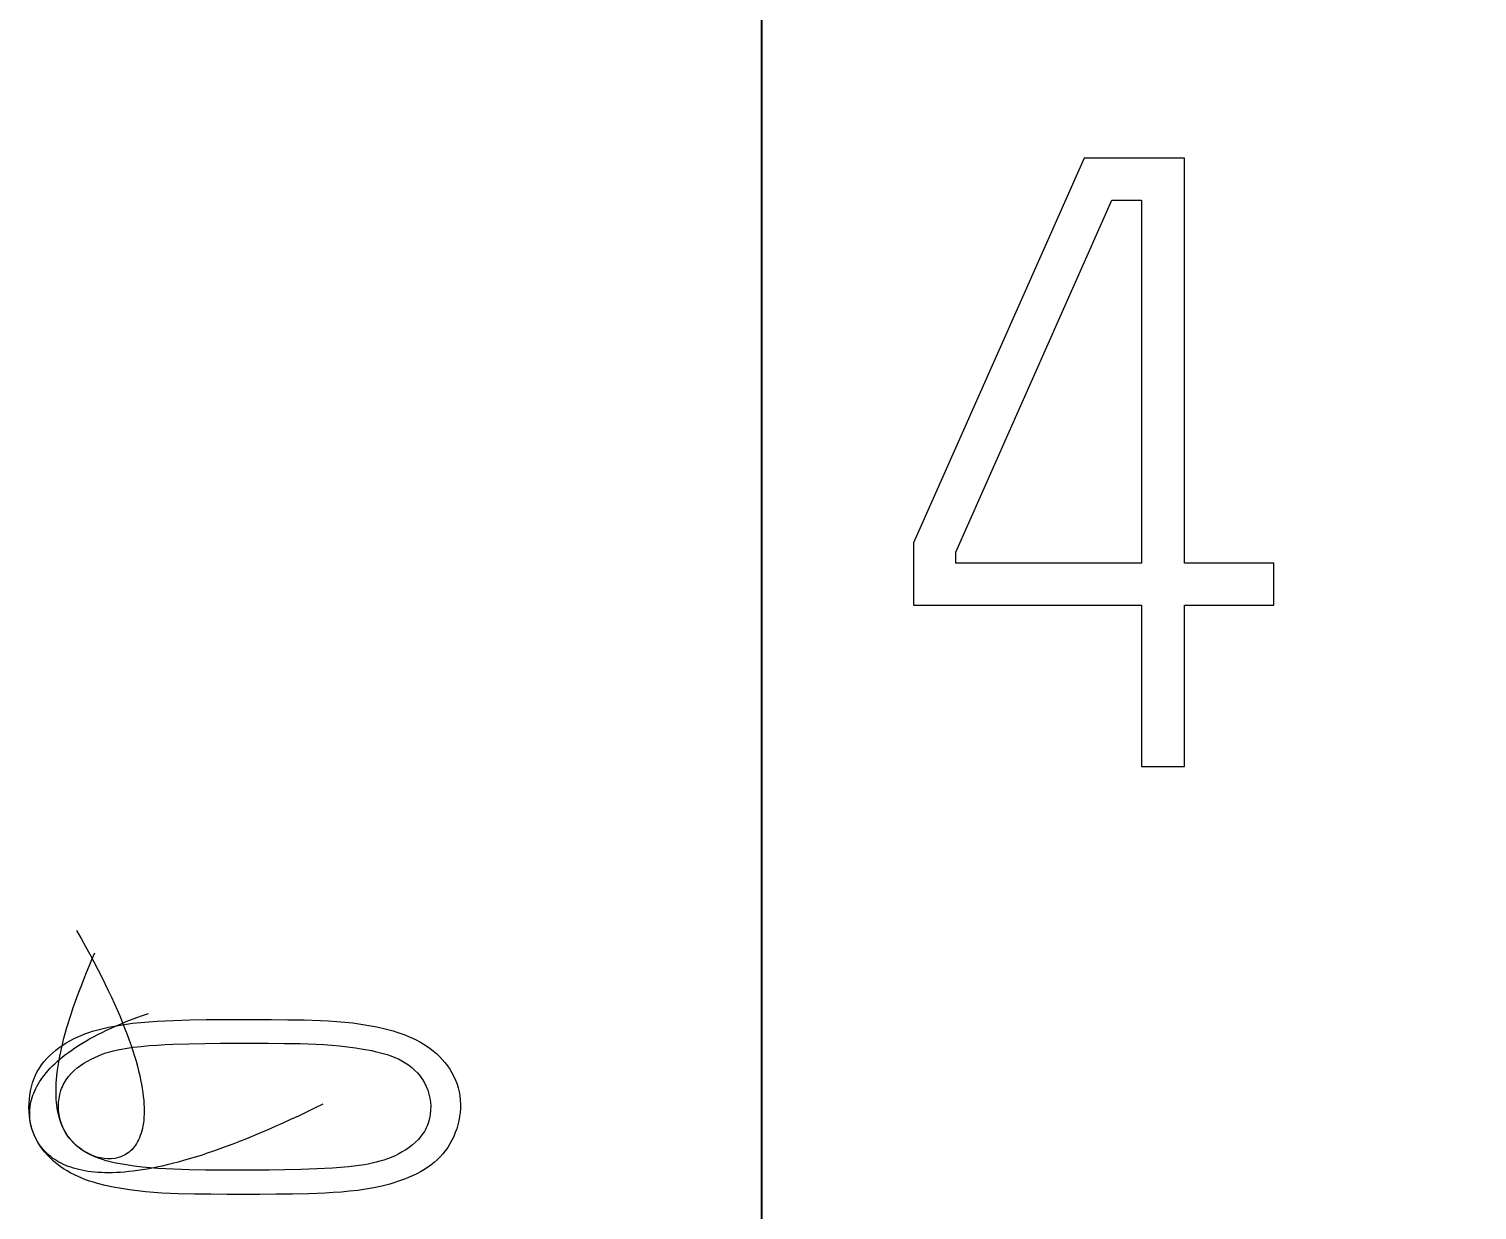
# Model space of a CAD drawing. Header units: millimetres. Extents: x 6750 to 121550, y -28210 to 66060.
# Drawn here: x 38639.218 to 38643.979, y 64549.972 to 64553.855 of the extents above; entities that cross this region are included whole.
import ezdxf

# ---------------------------------------------------------------- set-up
doc = ezdxf.new("R2010")
doc.units = ezdxf.units.MM
doc.linetypes.add('SLD-Solid', pattern=[0])
doc.layers.add('10000_FRONT', color=7, linetype='Continuous')
doc.layers.add('10500_FRONT_LABELING', color=7, linetype='Continuous')
doc.layers.add('DN.1. NET LIEN MANH', color=7, linetype='Continuous', lineweight=40)

# ---------------------------------------------------------------- blocks, each defined once
blk = doc.blocks.new('A$C0C6D7916')
at = {"layer": '10000_FRONT', "linetype": 'Continuous'}
blk.add_line((0, 0), (0, 117.137), dxfattribs=at)
at = {"layer": '10500_FRONT_LABELING', "linetype": 'Continuous'}
for p, q in [((-0.9893, 76.2232), (-0.9893, 76.2238)), ((-2.408, 76.217), (-2.408, 76.2165)), ((-2.2928, 76.1443), (-2.294, 76.1467))]:
    blk.add_line(p, q, dxfattribs=at)
for points in [[(-2.2516, 76.799), (-2.2364, 76.7724), (-2.2219, 76.7463), (-2.2079, 76.7208), (-2.1946, 76.6958), (-2.1818, 76.6714), (-2.1697, 76.6476), (-2.1581, 76.6243), (-2.1471, 76.6016), (-2.1367, 76.5794), (-2.1268, 76.5577), (-2.1174, 76.5365), (-2.1086, 76.5159), (-2.1003, 76.4958), (-2.0925, 76.4763), (-2.0852, 76.4572), (-2.0785, 76.4386), (-2.0722, 76.4206), (-2.0663, 76.403), (-2.061, 76.3859), (-2.0561, 76.3694), (-2.0516, 76.3533), (-2.0476, 76.3376), (-2.044, 76.3225), (-2.0408, 76.3078), (-2.0381, 76.2936), (-2.0357, 76.2798), (-2.0337, 76.2665), (-2.0322, 76.2536), (-2.0309, 76.2412), (-2.0301, 76.2292), (-2.0296, 76.2177), (-2.0294, 76.2066), (-2.0296, 76.1959), (-2.0301, 76.1856), (-2.0309, 76.1757), (-2.032, 76.1663), (-2.0334, 76.1572), (-2.0351, 76.1486), (-2.0371, 76.1403), (-2.0394, 76.1325), (-2.0419, 76.125), (-2.0446, 76.1179), (-2.0476, 76.1112), (-2.0509, 76.1049), (-2.0543, 76.0989), (-2.058, 76.0933), (-2.0618, 76.088), (-2.0659, 76.0831), (-2.0701, 76.0785), (-2.0745, 76.0743), (-2.0791, 76.0704), (-2.0838, 76.0669), (-2.0887, 76.0637), (-2.0937, 76.0608), (-2.0989, 76.0582), (-2.1041, 76.0559), (-2.1095, 76.054), (-2.115, 76.0523), (-2.1205, 76.051), (-2.1262, 76.0499), (-2.1376, 76.0486), (-2.1493, 76.0485), (-2.1611, 76.0494), (-2.173, 76.0514), (-2.1848, 76.0544), (-2.1965, 76.0584), (-2.2081, 76.0633), (-2.2194, 76.069), (-2.2305, 76.0756), (-2.2411, 76.0831), (-2.2512, 76.0913), (-2.2608, 76.1002), (-2.2698, 76.1098), (-2.278, 76.1201), (-2.2855, 76.131), (-2.2922, 76.1425), (-2.2979, 76.1546), (-2.3026, 76.1671), (-2.3063, 76.18), (-2.309, 76.1933), (-2.3106, 76.2068), (-2.3112, 76.2203), (-2.3107, 76.2338), (-2.3092, 76.2472), (-2.3065, 76.2604), (-2.3029, 76.2732), (-2.3006, 76.2794), (-2.2981, 76.2855), (-2.2953, 76.2915), (-2.2923, 76.2973), (-2.2854, 76.3085), (-2.2775, 76.3191), (-2.2688, 76.329), (-2.2594, 76.3384), (-2.2493, 76.3471), (-2.2386, 76.3553), (-2.2274, 76.3629), (-2.2158, 76.3699), (-2.204, 76.3763), (-2.1919, 76.3821), (-2.1797, 76.3874), (-2.1674, 76.3921), (-2.1549, 76.3964), (-2.1423, 76.4002), (-2.1297, 76.4036), (-2.1169, 76.4066), (-2.1041, 76.4092), (-2.0912, 76.4115), (-2.0652, 76.4153), (-2.0391, 76.4182), (-2.013, 76.4206), (-1.9869, 76.4225), (-1.9607, 76.424), (-1.9346, 76.4252), (-1.8823, 76.4269), (-1.8301, 76.4279), (-1.7778, 76.4284), (-1.7256, 76.4287), (-1.6733, 76.4286), (-1.621, 76.4284), (-1.5685, 76.428), (-1.5161, 76.4272), (-1.49, 76.4265), (-1.464, 76.4254), (-1.4381, 76.4239), (-1.4124, 76.4219), (-1.3867, 76.4194), (-1.3609, 76.4163), (-1.335, 76.4128), (-1.3088, 76.4088), (-1.2824, 76.4041), (-1.2693, 76.4014), (-1.2562, 76.3983), (-1.2432, 76.3949), (-1.2305, 76.3911), (-1.2179, 76.3869), (-1.2056, 76.3821), (-1.1936, 76.3768), (-1.182, 76.3709), (-1.1708, 76.3643), (-1.16, 76.357), (-1.1497, 76.349), (-1.14, 76.3402), (-1.1309, 76.3306), (-1.1224, 76.3204), (-1.1147, 76.3096), (-1.1079, 76.2982), (-1.1019, 76.2863), (-1.0969, 76.2739), (-1.093, 76.2611), (-1.09, 76.248), (-1.0882, 76.2347), (-1.0873, 76.2213), (-1.0875, 76.2079), (-1.0888, 76.1946), (-1.0911, 76.1815), (-1.0946, 76.1687), (-1.0967, 76.1625), (-1.0991, 76.1564), (-1.1018, 76.1504), (-1.1048, 76.1445), (-1.108, 76.1388), (-1.1115, 76.1333), (-1.1192, 76.1226), (-1.1277, 76.1125), (-1.1371, 76.103), (-1.1472, 76.0941), (-1.1578, 76.0857), (-1.169, 76.078), (-1.1806, 76.0709), (-1.1924, 76.0643), (-1.2045, 76.0584), (-1.2168, 76.0531), (-1.2291, 76.0483), (-1.2416, 76.044), (-1.2542, 76.0402), (-1.2668, 76.0369), (-1.2796, 76.0339), (-1.2924, 76.0313), (-1.3053, 76.0291), (-1.3312, 76.0254), (-1.3573, 76.0225), (-1.3835, 76.0202), (-1.4096, 76.0182), (-1.4619, 76.0151), (-1.5142, 76.013), (-1.5664, 76.0118), (-1.6185, 76.0112), (-1.6706, 76.011), (-1.7229, 76.011), (-1.7755, 76.0112), (-1.828, 76.0115), (-1.8804, 76.0124), (-1.9324, 76.014), (-1.9582, 76.0152), (-1.984, 76.0168), (-2.0099, 76.0188), (-2.0359, 76.0214), (-2.062, 76.0245)], [(-2.062, 76.0245), (-2.0883, 76.0283), (-2.1147, 76.033), (-2.1278, 76.0357), (-2.1409, 76.0388), (-2.1538, 76.0422), (-2.1666, 76.046), (-2.1791, 76.0503), (-2.1914, 76.0551), (-2.2034, 76.0605), (-2.215, 76.0664), (-2.2263, 76.0729), (-2.2371, 76.0801), (-2.2474, 76.0881), (-2.2572, 76.0967), (-2.2665, 76.1062), (-2.2751, 76.1165), (-2.2831, 76.1277), (-2.2869, 76.1337), (-2.2904, 76.1398), (-2.2938, 76.1462), (-2.297, 76.1529), (-2.3, 76.1598), (-2.3029, 76.167), (-2.3055, 76.1744), (-2.3079, 76.1821), (-2.31, 76.1901), (-2.312, 76.1983), (-2.3137, 76.2069), (-2.3152, 76.2157), (-2.3165, 76.2248), (-2.3175, 76.2342), (-2.3183, 76.2439), (-2.3189, 76.254), (-2.3191, 76.2643), (-2.3191, 76.275), (-2.3189, 76.286), (-2.3183, 76.2973), (-2.3175, 76.309), (-2.3164, 76.321), (-2.3151, 76.3333), (-2.3134, 76.346), (-2.3114, 76.3591), (-2.3091, 76.3725), (-2.3065, 76.3863), (-2.3036, 76.4004), (-2.3004, 76.415), (-2.2969, 76.4299), (-2.293, 76.4452), (-2.2887, 76.4609), (-2.2842, 76.477), (-2.2793, 76.4935), (-2.274, 76.5104), (-2.2684, 76.5278), (-2.2624, 76.5455), (-2.256, 76.5637), (-2.2493, 76.5823), (-2.2422, 76.6014), (-2.2347, 76.6209), (-2.2268, 76.6408), (-2.2185, 76.6612), (-2.2099, 76.6821), (-2.2008, 76.7034), (-2.1913, 76.7252)], [(-1.4416, 76.2283), (-1.4689, 76.2148), (-1.4957, 76.2018), (-1.522, 76.1892), (-1.5479, 76.1772), (-1.5733, 76.1656), (-1.5982, 76.1544), (-1.6226, 76.1437), (-1.6466, 76.1334), (-1.6701, 76.1236), (-1.6932, 76.1142), (-1.7158, 76.1052), (-1.738, 76.0966), (-1.7597, 76.0885), (-1.781, 76.0808), (-1.8018, 76.0734), (-1.8222, 76.0665), (-1.8422, 76.0599), (-1.8618, 76.0538), (-1.8809, 76.048), (-1.8997, 76.0426), (-1.918, 76.0376), (-1.9359, 76.0329), (-1.9534, 76.0286), (-1.9705, 76.0246), (-1.9872, 76.021), (-2.0035, 76.0178), (-2.0194, 76.0148), (-2.035, 76.0122), (-2.0501, 76.0099), (-2.0649, 76.008), (-2.0793, 76.0063), (-2.0934, 76.005), (-2.107, 76.0039), (-2.1203, 76.0032), (-2.1333, 76.0027), (-2.1459, 76.0025), (-2.1581, 76.0027), (-2.17, 76.003), (-2.1815, 76.0037), (-2.1928, 76.0046), (-2.2036, 76.0057), (-2.2142, 76.0071), (-2.2244, 76.0088), (-2.2343, 76.0107), (-2.2439, 76.0128), (-2.2531, 76.0152), (-2.262, 76.0178), (-2.2707, 76.0206), (-2.279, 76.0236), (-2.287, 76.0268), (-2.2948, 76.0302), (-2.3022, 76.0338), (-2.3093, 76.0376), (-2.3162, 76.0415), (-2.3228, 76.0457), (-2.3291, 76.05), (-2.3351, 76.0545), (-2.3409, 76.0591), (-2.3516, 76.0689), (-2.3612, 76.0792), (-2.3699, 76.09), (-2.3776, 76.1014), (-2.3844, 76.1131), (-2.3902, 76.1253), (-2.3951, 76.1378), (-2.3992, 76.1506), (-2.4025, 76.1636), (-2.405, 76.1769), (-2.4067, 76.1903), (-2.4077, 76.2038), (-2.408, 76.2174), (-2.4077, 76.231), (-2.4067, 76.2447), (-2.405, 76.2582), (-2.4027, 76.2716), (-2.3998, 76.2849), (-2.3961, 76.2979), (-2.3917, 76.3106), (-2.3865, 76.323), (-2.3806, 76.335), (-2.3738, 76.3466), (-2.3663, 76.3577), (-2.3581, 76.3683), (-2.3493, 76.3784), (-2.3398, 76.3881), (-2.3298, 76.3973), (-2.3193, 76.4061), (-2.3084, 76.4143), (-2.2971, 76.4221), (-2.2854, 76.4294), (-2.2735, 76.4363), (-2.2614, 76.4426), (-2.2491, 76.4485), (-2.2367, 76.4539), (-2.2242, 76.4589), (-2.2115, 76.4635), (-2.1987, 76.4677), (-2.1858, 76.4715), (-2.1729, 76.475), (-2.1467, 76.4812), (-2.1204, 76.4862), (-2.0938, 76.4904), (-2.0672, 76.494), (-2.0405, 76.4968), (-2.0138, 76.4992), (-1.987, 76.501), (-1.9601, 76.5025), (-1.9333, 76.5036), (-1.8795, 76.5052), (-1.8258, 76.5062), (-1.7722, 76.5067), (-1.7185, 76.5069), (-1.6648, 76.5067), (-1.6111, 76.5064), (-1.5574, 76.5059), (-1.5036, 76.5051), (-1.4499, 76.5034), (-1.4231, 76.502), (-1.3964, 76.5002), (-1.3698, 76.4979), (-1.3433, 76.495), (-1.3168, 76.4914), (-1.2904, 76.4871), (-1.264, 76.4819), (-1.2375, 76.4758), (-1.2112, 76.4687), (-1.1982, 76.4647), (-1.1853, 76.4603), (-1.1725, 76.4556), (-1.1599, 76.4506), (-1.1475, 76.4451), (-1.1353, 76.4393), (-1.1234, 76.433), (-1.1117, 76.4263), (-1.1004, 76.4191), (-1.0894, 76.4114), (-1.0787, 76.4032), (-1.0685, 76.3944), (-1.0586, 76.3851), (-1.0492, 76.3753), (-1.0404, 76.365), (-1.0321, 76.3542), (-1.0244, 76.343), (-1.0174, 76.3314), (-1.0111, 76.3194), (-1.0055, 76.3071), (-1.0008, 76.2944), (-0.9969, 76.2815), (-0.9938, 76.2684), (-0.9916, 76.255), (-0.9901, 76.2416), (-0.9894, 76.228), (-0.9895, 76.2144), (-0.9904, 76.2008), (-0.9921, 76.1873), (-0.9945, 76.1738), (-0.9977, 76.1605), (-1.0016, 76.1474), (-1.0063, 76.1345), (-1.0116, 76.1218), (-1.0175, 76.1095), (-1.0242, 76.0976), (-1.0314, 76.0861), (-1.0393, 76.075), (-1.0477, 76.0644), (-1.0568, 76.0544), (-1.0663, 76.045), (-1.0764, 76.0361), (-1.087, 76.0278), (-1.0979, 76.02), (-1.1093, 76.0126), (-1.121, 76.0058), (-1.133, 75.9994), (-1.1452, 75.9934), (-1.1577, 75.9878), (-1.1703, 75.9827), (-1.1831, 75.9779), (-1.1959, 75.9734), (-1.2088, 75.9693), (-1.2218, 75.9655), (-1.2479, 75.9589), (-1.2742, 75.9532), (-1.3006, 75.9486), (-1.3272, 75.9448), (-1.3538, 75.9418), (-1.3806, 75.9393), (-1.4074, 75.9373), (-1.4342, 75.9357), (-1.4878, 75.9336), (-1.5415, 75.9324), (-1.5952, 75.9318), (-1.6489, 75.9316), (-1.7026, 75.9315), (-1.7562, 75.9316), (-1.8099, 75.9319), (-1.8636, 75.9323), (-1.9173, 75.9334), (-1.9441, 75.9343), (-1.9709, 75.9357)], [(-1.9709, 75.9357), (-1.9977, 75.9375), (-2.0245, 75.9398), (-2.0511, 75.9427), (-2.0778, 75.9463), (-2.1043, 75.9504), (-2.1308, 75.9553), (-2.1571, 75.961), (-2.1832, 75.9676), (-2.1962, 75.9714), (-2.209, 75.9754), (-2.2217, 75.9799), (-2.2343, 75.9847), (-2.2466, 75.9899), (-2.2588, 75.9956), (-2.2708, 76.0018), (-2.2826, 76.0085), (-2.2941, 76.0158), (-2.3054, 76.0236), (-2.3163, 76.0319), (-2.3269, 76.0408), (-2.337, 76.0502), (-2.3466, 76.06), (-2.3557, 76.0703), (-2.3642, 76.081), (-2.372, 76.0921), (-2.3792, 76.1036), (-2.3856, 76.1155), (-2.3913, 76.1277), (-2.396, 76.1403), (-2.3999, 76.1532), (-2.4028, 76.1663), (-2.4048, 76.1797), (-2.4056, 76.1934), (-2.4054, 76.2073), (-2.404, 76.2213), (-2.4028, 76.2284), (-2.4014, 76.2356), (-2.3996, 76.2428), (-2.3975, 76.25), (-2.3951, 76.2573), (-2.3923, 76.2646), (-2.3892, 76.2719), (-2.3858, 76.2792), (-2.382, 76.2866), (-2.3778, 76.294), (-2.3733, 76.3014), (-2.3684, 76.3089), (-2.3631, 76.3163), (-2.3574, 76.3238), (-2.3513, 76.3312), (-2.3449, 76.3387), (-2.338, 76.3462), (-2.3307, 76.3537), (-2.323, 76.3611), (-2.3149, 76.3686), (-2.3063, 76.3761), (-2.2973, 76.3835), (-2.2879, 76.391), (-2.278, 76.3984), (-2.2676, 76.4058), (-2.2568, 76.4132), (-2.2455, 76.4206), (-2.2337, 76.4279), (-2.2215, 76.4352), (-2.2087, 76.4425), (-2.1955, 76.4498), (-2.1817, 76.457), (-2.1675, 76.4641), (-2.1527, 76.4713), (-2.1374, 76.4784), (-2.1216, 76.4854), (-2.1052, 76.4924), (-2.0883, 76.4994), (-2.0709, 76.5063), (-2.0529, 76.5131), (-2.0343, 76.5199), (-2.0152, 76.5266)], [(-2.308, 76.1883), (-2.3085, 76.191), (-2.309, 76.1937), (-2.3094, 76.1965), (-2.3098, 76.1992), (-2.3101, 76.202), (-2.3104, 76.2047), (-2.3106, 76.2075), (-2.3108, 76.2103), (-2.311, 76.213), (-2.3111, 76.2158), (-2.3112, 76.2186), (-2.3112, 76.2214)], [(-2.3048, 76.1748), (-2.3055, 76.1775), (-2.3062, 76.1801), (-2.3069, 76.1828), (-2.3074, 76.1855)], [(-2.2952, 76.1491), (-2.2964, 76.1516), (-2.2975, 76.1541), (-2.2985, 76.1566), (-2.2996, 76.1592), (-2.3006, 76.1617), (-2.3015, 76.1643), (-2.3024, 76.1669), (-2.3032, 76.1695), (-2.304, 76.1722)], [(-2.2861, 76.1324), (-2.2875, 76.1348), (-2.2889, 76.1371), (-2.2902, 76.1395), (-2.2915, 76.1418)], [(-2.2469, 76.0882), (-2.249, 76.0899), (-2.251, 76.0916), (-2.253, 76.0934), (-2.255, 76.0952), (-2.257, 76.097), (-2.2589, 76.0989), (-2.2608, 76.1008), (-2.2627, 76.1027), (-2.2646, 76.1047), (-2.2664, 76.1066), (-2.2682, 76.1086), (-2.27, 76.1107), (-2.2718, 76.1127), (-2.2735, 76.1148), (-2.2752, 76.1169), (-2.2768, 76.1191), (-2.2784, 76.1212), (-2.28, 76.1234), (-2.2816, 76.1256), (-2.2831, 76.1279), (-2.2846, 76.1301)]]:
    blk.add_lwpolyline(points, dxfattribs=at)
blk = doc.blocks.new('A$C039E768D')
at = {"color": 7, "linetype": 'SLD-Solid', "lineweight": 25}
for p, q in [((-13.9393, 35.4018), (-14.4996, 34.1369)), ((-13.6092, 35.4018), (-13.9393, 35.4018)), ((-13.6092, 34.0703), (-13.6092, 35.4018)), ((-14.3609, 34.1064), (-13.8477, 35.2631)), ((-13.8477, 35.2631), (-13.7506, 35.2631)), ((-13.7506, 35.2631), (-13.7506, 34.0703)), ((-14.4996, 34.1369), (-14.4996, 33.9316)), ((-14.3609, 34.0703), (-14.3609, 34.1064)), ((-13.7506, 34.0703), (-14.3609, 34.0703)), ((-13.3151, 34.0703), (-13.6092, 34.0703)), ((-13.3151, 33.9316), (-13.3151, 34.0703)), ((-14.4996, 33.9316), (-13.7506, 33.9316)), ((-13.7506, 33.9316), (-13.7506, 33.4018)), ((-13.6092, 33.9316), (-13.3151, 33.9316)), ((-13.6092, 33.4018), (-13.6092, 33.9316)), ((-13.7506, 33.4018), (-13.6092, 33.4018))]:
    blk.add_line(p, q, dxfattribs=at)
blk.add_open_spline([(-15, 0), (-15, 20.3817), (-15, 40.7267), (-15, 60.9967)], degree=3, dxfattribs=at)
blk = doc.blocks.new('A$C00790B90')
at = {"layer": 'DN.1. NET LIEN MANH'}
blk.add_lwpolyline([(0, 115), (0, 0), (15, 0), (15, 115)], close=True, dxfattribs=at)
blk.add_blockref('A$C039E768D', (15, 41.8), dxfattribs=at)

msp = doc.modelspace()

# ---------------------------------------------------------------- block references
at = {"layer": 'DN.1. NET LIEN MANH'}
for name, p in [('A$C0C6D7916', (38641.6261, 64474.0921)), ('A$C00790B90', (38641.6261, 64476.2291))]:
    msp.add_blockref(name, p, dxfattribs=at)

doc.saveas('drawing.dxf')
